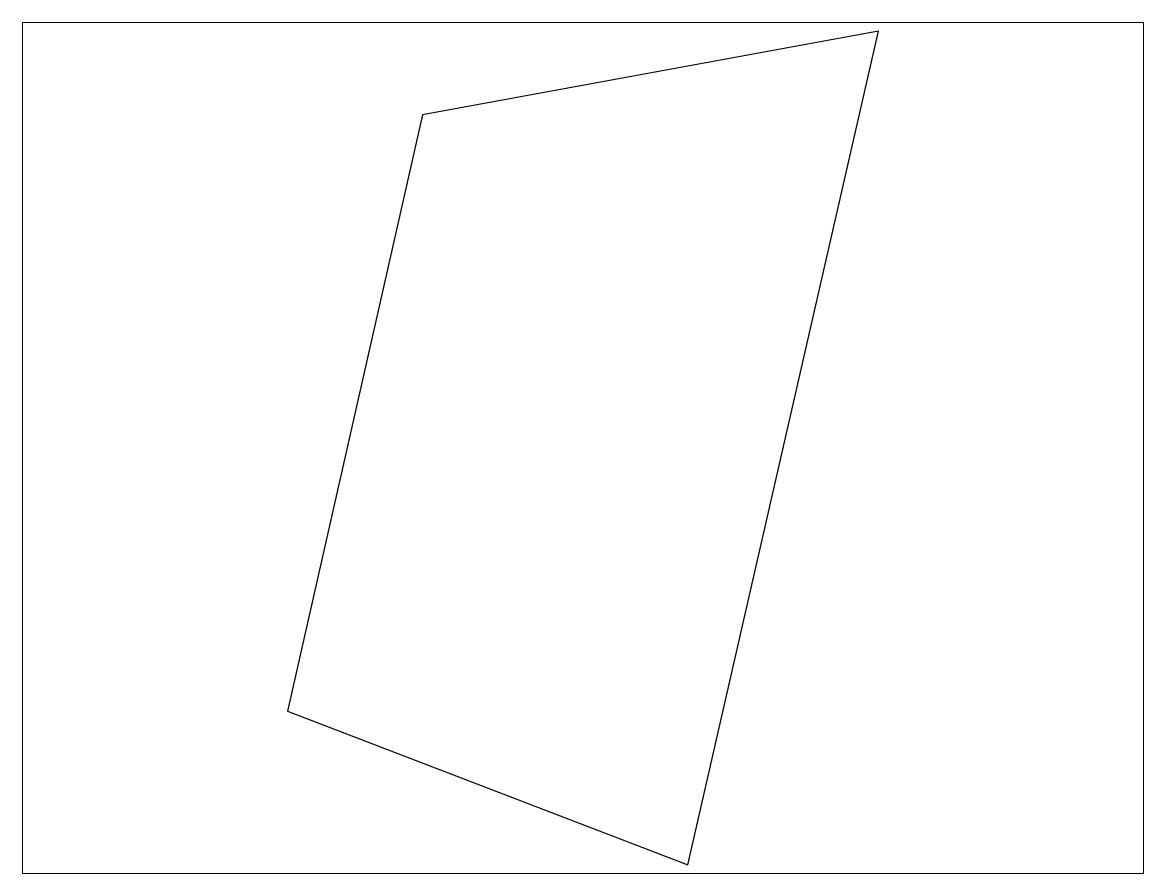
# Paper-space layout '布局1' of a CAD drawing. Header units: millimetres. Extents: x 26 to 231, y 20 to 176.
# The model-space entities are those that its viewports show. They can reach past a viewport. Long polylines and large blocks are cut down to what shows.
import ezdxf

# ---------------------------------------------------------------- set-up
doc = ezdxf.new("R2010")
doc.units = ezdxf.units.MM

msp = doc.modelspace()

# ---------------------------------------------------------------- linework, layer by layer
msp.add_lwpolyline([(1143.29, 554.42), (1261.55, 509.02), (1317.93, 755.29), (1183.17, 730.53)], close=True)

psp = doc.layouts.new('布局1')

# ---------------------------------------------------------------- viewports
at = {"layer": '0'}
psp.add_viewport(center=(128.5, 97.5), size=(205.6, 156), view_center_point=(1230.61, 632.16), view_height=251.3909, dxfattribs=at)

doc.saveas('drawing.dxf')
